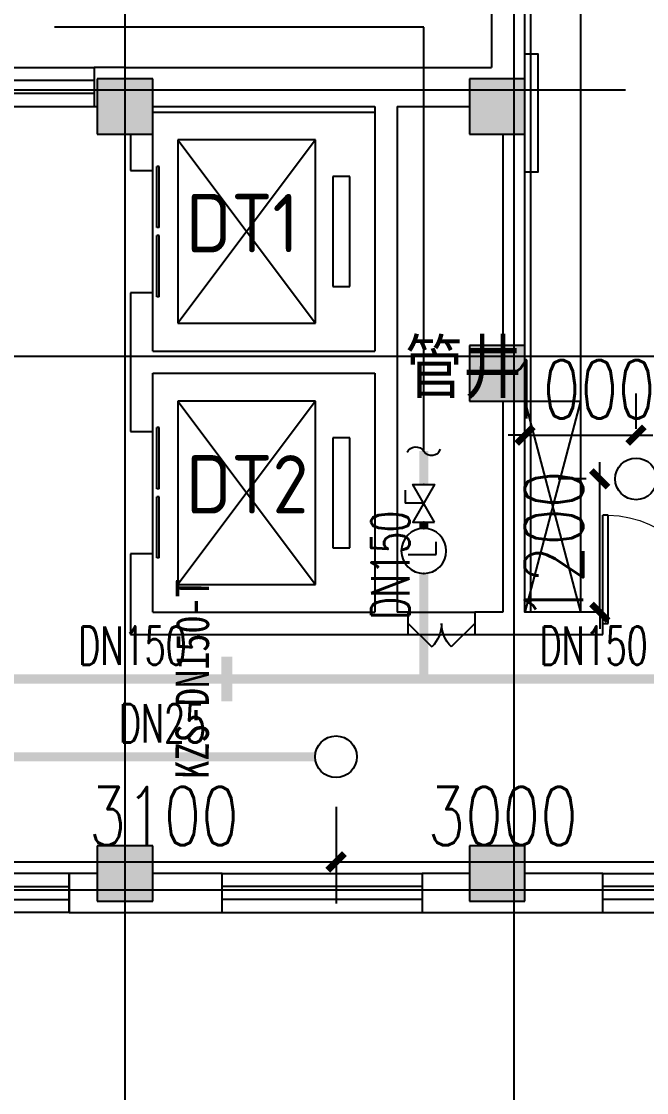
# Model space of a CAD drawing. Extents: x 0 to 2838408, y -923048 to 203859.
# Drawn here: x 2736331 to 2741957, y -622363 to -612725 of the extents above; entities that cross this region are included whole.
import ezdxf
from ezdxf.enums import TextEntityAlignment as Align

# ---------------------------------------------------------------- set-up
doc = ezdxf.new("R2010")
doc.units = 0
doc.header["$LTSCALE"] = 1000
for name, color, linetype in [('A-Fixt', 81, 'Continuous'), ('CLAYER', 7, 'Continuous'), ('COLUMN', 9, 'Continuous'), ('DIM_喷淋', 3, 'Continuous'), ('DOOR_FIRE', 4, 'Continuous'), ('DOTE', 8, 'Continuous'), ('EQUIP_喷头', 7, 'Continuous'), ('EQUIP_喷淋', 7, 'Continuous'), ('EVALVE_喷淋', 7, 'Continuous'), ('EVTR', 2, 'Continuous'), ('PIPE-喷淋', 6, 'Continuous'), ('PUB_HATCH', 8, 'Continuous'), ('PUB_TEXT', 7, 'Continuous'), ('TEXT_喷淋', 7, 'Continuous'), ('TWT_DIM', 3, 'Continuous'), ('WALL', 9, 'Continuous'), ('WINDOW', 4, 'Continuous'), ('XREF', 8, 'Continuous'), ('抗震支吊架', 2, 'Continuous'), ('配景', 3, 'Continuous')]:
    doc.layers.add(name, color=color, linetype=linetype)
doc.styles.add('_TCH_DIM_T3', font='SIMPLEX', dxfattribs={"width": 0.75, "bigfont": 'HZTXT'})
doc.styles.add('_TWT_PIPEDN', font='SIMPLEX', dxfattribs={"width": 0.8, "height": 2.3, "bigfont": 'HZTXT'})
doc.styles.add('kzcad', font='', dxfattribs={"width": 0.8})
doc.styles.get("Standard").update_dxf_attribs({"font": 'geniso.shx', "bigfont": 'hztxt.shx'})
doc.styles.get('kzcad').set_extended_font_data('SimSun')
doc.dimstyles.new('_TWT_ARCH&&150', dxfattribs={"dimtxt": 525, "dimasz": 150, "dimexe": 375, "dimexo": 450, "dimgap": 150, "dimtad": 1, "dimdec": 0, "dimzin": 0, "dimdsep": 46, "dimtxsty": '_TCH_DIM_T3', "dimblk": 'ARCHTICK', "dimcen": 0.09, "dimclrt": 7, "dimazin": 2, "dimtfac": 1, "dimtdec": 0, "dimtix": 1, "dimtmove": 2, "dimatfit": 3, "dimfxl": 1, "dimtolj": 1, "dimtzin": 0, "dimarcsym": 0})

# ---------------------------------------------------------------- blocks, each defined once
blk = doc.blocks.new('单人床')
at = {"layer": 'A-Fixt'}
for p, q in [((47773.8, 13973.4), (48673.8, 13973.4)), ((47773.8, 12073.4), (48673.8, 13973.4)), ((47773.8, 12073.4), (48673.8, 12073.4))]:
    blk.add_line(p, q, dxfattribs=at)
blk.add_lwpolyline([(47773.8, 14023.4), (48673.8, 14023.4), (48673.8, 12023.4), (47773.8, 12023.4), (47773.8, 14023.4)], dxfattribs=at)
blk = doc.blocks.new('CH_AP01')
for p, q in [((-311.4, 16.6), (-275, 0)), ((-275, 0), (275, 0)), ((275, 0), (311.4, 16.6))]:
    blk.add_line(p, q)
for centre, radius, start, end in [((-306.8, 555.3), 37.8, 100.18588, 202.83587), ((0, -578.9), 1212.6, 74.71041, 105.28959), ((0, -578.9), 1172.6, 75.02868, 104.97132), ((0, -1278.1), 1856.9, 80.61099, 99.38901), ((306.8, 555.3), 37.8, 337.16413, 79.81412), ((-1658.4, 201.9), 1359.7, 352.16586, 14.42826), ((-823.7, 250), 562.9, 335.50378, 31.09034), ((-823.7, 250), 602.9, 335.50378, 30.26909), ((0, -578.9), 1092.6, 75.87672, 104.12328), ((823.7, 250), 602.9, 149.73091, 204.49622), ((823.7, 250), 562.9, 148.90966, 204.49622), ((1658.4, 201.9), 1359.7, 165.57174, 187.83414)]:
    blk.add_arc(centre, radius, start, end)
blk = doc.blocks.new('A$C61295E98')
at = {"color": 3}
for p, q in [((544, 597.9), (0, 597.9)), ((0, 597.9), (0, 0)), ((161.4, 597.9), (161.4, 0)), ((170.4, 0.2), (170.4, 597.6)), ((602.7, 572.2), (602.7, 25.6)), ((624, 517.9), (624, 80)), ((544, 0), (0, 0))]:
    blk.add_line(p, q, dxfattribs=at)
for points in [[(81.8, 540.3), (75.3, 540.3), (75.3, 576.8), (81.8, 576.8)], [(81.8, 453.1), (75.3, 453.1), (75.3, 489.6), (81.8, 489.6)], [(81.8, 352.9), (75.3, 352.9), (75.3, 389.4), (81.8, 389.4)]]:
    blk.add_lwpolyline(points, close=True, dxfattribs=at)
for centre in [(74, 250.1), (74, 164.2), (74, 70.5)]:
    blk.add_circle(centre, 15.7, dxfattribs=at)
for centre, start, end in [((544, 517.9), 360, 90), ((544, 80), 270, 0)]:
    blk.add_arc(centre, 80, start, end, dxfattribs=at)
blk = doc.blocks.new('宿舍')
at = {"layer": 'A-Fixt'}
for p, q in [((47853.8, 13801.7), (48353.8, 15701.7)), ((48353.8, 13801.7), (47853.8, 15701.7)), ((47853.8, 13801.7), (48353.8, 13801.7))]:
    blk.add_line(p, q, dxfattribs=at)
for points in [[(47853.8, 8601.7), (48353.8, 8601.7), (48353.8, 15701.7), (47853.8, 15701.7)], [(47853.8, 10676.1), (47970.5, 10676.1), (47970.5, 11742.6), (47853.8, 11742.6)]]:
    blk.add_lwpolyline(points, close=True, dxfattribs=at)
at = {"xscale": -1, "rotation": 90}
for p in [(63677.2, 60475.5), (63677.2, 58775.5)]:
    blk.add_blockref('单人床', p, dxfattribs=at)
at = {"layer": 'A-Fixt', "xscale": -1, "rotation": 180}
for p in [(50002, 9140.5), (51117.2, 9140.5)]:
    blk.add_blockref('CH_AP01', p, dxfattribs=at)
at = {"layer": '配景', "color": 252}
blk.add_blockref('A$C61295E98', (47853.8, 7096.6), dxfattribs=at)
blk = doc.blocks.new('$WINLIB2D$00000001')
at = {"color": 0}
for points in [[(-0.5, 0.5), (-0.5, -0.5)], [(-0.5, 0.5), (0.5, 0.5)], [(0.5, -0.5), (0.5, 0.5)], [(0.5, 0.1667), (-0.5, 0.1667)], [(0.5, -0.1667), (-0.5, -0.1667)], [(-0.5, -0.5), (0.5, -0.5)]]:
    blk.add_lwpolyline(points, dxfattribs=at)
blk = doc.blocks.new('$DorLib2D$00000116')
at = {"color": 0}
for p, q in [((-0.5, 0), (-0.146, 0.354)), ((0.5, 0), (0.146, 0.354))]:
    blk.add_line(p, q, dxfattribs=at)
for centre, start, end in [((-0.5, 0), 0, 45), ((0.5, 0), 135, 180)]:
    blk.add_arc(centre, 0.5, start, end, dxfattribs=at)
blk = doc.blocks.new('$DORLIB2D$00000127')
at = {"color": 0}
for points in [[(-0.5333, 0.7949), (-0.5333, 0.6904)], [(-0.0333, 0.7949), (-0.5333, 0.7949)], [(-0.0333, 0.7949), (-0.0333, 0.6904)], [(0.5333, 0.7949), (0.0333, 0.7949)], [(0.0333, 0.7949), (0.0333, 0.6904)], [(0.5333, 0.7949), (0.5333, 0.6904)], [(-0.0333, 0.6904), (-0.5333, 0.6904)], [(0.5333, 0.6904), (0.0333, 0.6904)], [(0.5, 0.5), (-0.5, 0.5)]]:
    blk.add_lwpolyline(points, dxfattribs=at)
blk = doc.blocks.new('$DorLib2D$00000001')
for p, q in [((0.45, 0.975), (0.5, 0.975)), ((0.45, 0), (0.45, 0.975)), ((0.5, 0), (0.5, 0.975)), ((0.5, 0), (0.45, 0))]:
    blk.add_line(p, q)
at = {"lineweight": 13}
blk.add_arc((0.475, 0), 0.975, 91.46928, 180, dxfattribs=at)
blk = doc.blocks.new('4F1')
at = {"layer": 'PUB_HATCH'}
for points in [[(2401466.7, -613241.3), (2400966.7, -613241.3), (2400966.7, -613741.3), (2401466.7, -613741.3)], [(2404816.7, -613241.3), (2404316.7, -613241.3), (2404316.7, -613741.3), (2404816.7, -613741.3)], [(2404816.7, -615641.3), (2404316.7, -615641.3), (2404316.7, -616141.3), (2404816.7, -616141.3)], [(2401466.7, -620141.3), (2400966.7, -620141.3), (2400966.7, -620641.3), (2401466.7, -620641.3)], [(2404816.7, -620141.3), (2404316.7, -620141.3), (2404316.7, -620641.3), (2404816.7, -620641.3)]]:
    blk.add_hatch(color=256, dxfattribs=at).paths.add_polyline_path(points)
blk.add_line((2401466.7, -613541.3), (2403466.7, -613541.3))
at = {"layer": 'COLUMN'}
for p, q in [((2401466.7, -613241.3), (2400966.7, -613241.3)), ((2400966.7, -613241.3), (2400966.7, -613741.3)), ((2401466.7, -613741.3), (2401466.7, -613241.3)), ((2404816.7, -613241.3), (2404316.7, -613241.3)), ((2404316.7, -613241.3), (2404316.7, -613741.3)), ((2404816.7, -613741.3), (2404816.7, -613241.3)), ((2400966.7, -613741.3), (2401466.7, -613741.3)), ((2404316.7, -613741.3), (2404816.7, -613741.3)), ((2404816.7, -615641.3), (2404316.7, -615641.3)), ((2404316.7, -615641.3), (2404316.7, -616141.3)), ((2404816.7, -616141.3), (2404816.7, -615641.3)), ((2404316.7, -616141.3), (2404816.7, -616141.3)), ((2401466.7, -620141.3), (2400966.7, -620141.3)), ((2400966.7, -620141.3), (2400966.7, -620641.3)), ((2401466.7, -620641.3), (2401466.7, -620141.3)), ((2404816.7, -620141.3), (2404316.7, -620141.3)), ((2404316.7, -620141.3), (2404316.7, -620641.3)), ((2404816.7, -620641.3), (2404816.7, -620141.3)), ((2400966.7, -620641.3), (2401466.7, -620641.3)), ((2404316.7, -620641.3), (2404816.7, -620641.3))]:
    blk.add_line(p, q, dxfattribs=at)
at = {"layer": 'DOOR_FIRE'}
for p, q in [((2403766.7, -618041.3), (2404366.7, -618041.3)), ((2403766.7, -618241.3), (2404366.7, -618241.3))]:
    blk.add_line(p, q, dxfattribs=at)
at = {"layer": 'DOTE'}
for p, q in [((2401216.7, -606941.3), (2401216.7, -690141.3)), ((2404716.7, -606941.3), (2404716.7, -690141.3)), ((2392758.5, -613341.3), (2405723.1, -613341.3)), ((2453916.7, -615741.3), (2343216.7, -615741.3)), ((2453916.7, -620541.3), (2343216.7, -620541.3))]:
    blk.add_line(p, q, dxfattribs=at)
at = {"layer": 'EVTR'}
for p, q in [((2402931.7, -613791.3), (2401691.7, -613791.3)), ((2401691.7, -613791.3), (2401691.7, -615441.3)), ((2402931.7, -613791.3), (2401691.7, -615441.3)), ((2401691.7, -613791.3), (2402931.7, -615441.3)), ((2402931.7, -615441.3), (2402931.7, -613791.3)), ((2403241.7, -614121.3), (2403086.7, -614121.3)), ((2403086.7, -614121.3), (2403086.7, -615111.3)), ((2403241.7, -615111.3), (2403241.7, -614121.3)), ((2403086.7, -615111.3), (2403241.7, -615111.3)), ((2401691.7, -615441.3), (2402931.7, -615441.3)), ((2402931.7, -616141.3), (2401691.7, -616141.3)), ((2401691.7, -616141.3), (2401691.7, -617791.3)), ((2402931.7, -616141.3), (2401691.7, -617791.3)), ((2401691.7, -616141.3), (2402931.7, -617791.3)), ((2402931.7, -617791.3), (2402931.7, -616141.3)), ((2403241.7, -616471.3), (2403086.7, -616471.3)), ((2403086.7, -616471.3), (2403086.7, -617461.3)), ((2403241.7, -617461.3), (2403241.7, -616471.3)), ((2403086.7, -617461.3), (2403241.7, -617461.3)), ((2401691.7, -617791.3), (2402931.7, -617791.3))]:
    blk.add_line(p, q, dxfattribs=at)
at = {"layer": 'WALL'}
for p, q in [((2404516.7, -610541.3), (2404516.7, -613141.3)), ((2404866.7, -610941.3), (2404866.7, -613341.3)), ((2401216.7, -613141.3), (2400941.7, -613141.3)), ((2400941.7, -613141.3), (2400941.7, -613491.3)), ((2401216.7, -613141.3), (2403566.7, -613141.3)), ((2403566.7, -613141.3), (2404516.7, -613141.3)), ((2404866.7, -613341.3), (2404866.7, -615891.3)), ((2400941.7, -613491.3), (2400966.7, -613491.3)), ((2401466.7, -613491.3), (2403466.7, -613491.3)), ((2403466.7, -613491.3), (2403466.7, -615691.3)), ((2403666.7, -613491.3), (2404316.7, -613491.3)), ((2403666.7, -613491.3), (2403666.7, -615791.3)), ((2401266.7, -613741.3), (2401266.7, -614066.3)), ((2401466.7, -614066.3), (2401466.7, -613741.3)), ((2404616.7, -613741.3), (2404616.7, -615641.3)), ((2401266.7, -614066.3), (2401466.7, -614066.3)), ((2401466.7, -615166.3), (2401266.7, -615166.3)), ((2401266.7, -615166.3), (2401266.7, -615791.3)), ((2401466.7, -615691.3), (2401466.7, -615166.3)), ((2401466.7, -615691.3), (2403466.7, -615691.3)), ((2401266.7, -615791.3), (2401266.7, -616416.3)), ((2403666.7, -615791.3), (2403666.7, -618041.3)), ((2401466.7, -616416.3), (2401466.7, -615891.3)), ((2401466.7, -615891.3), (2403466.7, -615891.3)), ((2403466.7, -615891.3), (2403466.7, -618041.3)), ((2404866.7, -615891.3), (2404866.7, -618041.3)), ((2404616.7, -616141.3), (2404616.7, -618041.3)), ((2401266.7, -616416.3), (2401466.7, -616416.3)), ((2401466.7, -617516.3), (2401266.7, -617516.3)), ((2401266.7, -617516.3), (2401266.7, -618241.3)), ((2401466.7, -618041.3), (2401466.7, -617516.3)), ((2401466.7, -618041.3), (2403466.7, -618041.3)), ((2403766.7, -618041.3), (2403666.7, -618041.3)), ((2403766.7, -618241.3), (2403766.7, -618041.3)), ((2404616.7, -618041.3), (2404366.7, -618041.3)), ((2404366.7, -618041.3), (2404366.7, -618241.3)), ((2405516.7, -618041.3), (2404866.7, -618041.3)), ((2405516.7, -618241.3), (2405516.7, -618041.3)), ((2401266.7, -618241.3), (2403566.7, -618241.3)), ((2403566.7, -618241.3), (2403766.7, -618241.3)), ((2404366.7, -618241.3), (2404716.7, -618241.3)), ((2404716.7, -618241.3), (2405516.7, -618241.3)), ((2400966.7, -620391.3), (2400716.7, -620391.3)), ((2400716.7, -620391.3), (2400716.7, -620741.3)), ((2402091.7, -620391.3), (2401466.7, -620391.3)), ((2402091.7, -620741.3), (2402091.7, -620391.3)), ((2404316.7, -620391.3), (2403891.7, -620391.3)), ((2403891.7, -620391.3), (2403891.7, -620741.3)), ((2405516.7, -620391.3), (2404816.7, -620391.3)), ((2405516.7, -620741.3), (2405516.7, -620391.3)), ((2400716.7, -620741.3), (2401216.7, -620741.3)), ((2401216.7, -620741.3), (2402091.7, -620741.3)), ((2403891.7, -620741.3), (2404566.7, -620741.3)), ((2404566.7, -620741.3), (2405516.7, -620741.3))]:
    blk.add_line(p, q, dxfattribs=at)
at = {"xscale": -1, "rotation": 180}
blk.add_blockref('宿舍', (2356962.9, -602339.6), dxfattribs=at)
at = {"layer": 'DOOR_FIRE', "xscale": 600, "yscale": -600, "zscale": 200}
blk.add_blockref('$DorLib2D$00000116', (2404066.7, -618141.3), dxfattribs=at)
at = {"layer": 'WINDOW'}
for name, p, xscale, yscale, zscale in [('$WINLIB2D$00000001', (2397454.2, -613316.3), 6975, -350, 6975), ('$DorLib2D$00000001', (2406016.7, -618141.3), -1000, 1000, -1000), ('$WINLIB2D$00000001', (2399516.7, -620566.3), -2400, -350, -2400), ('$WINLIB2D$00000001', (2402991.7, -620566.3), 1800, -350, 1800), ('$WINLIB2D$00000001', (2406716.7, -620566.3), 2400, -350, 2400)]:
    blk.add_blockref(name, p, dxfattribs=dict(at, xscale=xscale, yscale=yscale, zscale=zscale))
at = {"layer": 'WINDOW', "xscale": 1100, "yscale": 200, "zscale": 1100, "rotation": 270}
for p in [(2401366.7, -614616.3), (2401366.7, -616966.3)]:
    blk.add_blockref('$DORLIB2D$00000127', p, dxfattribs=at)
at = {"layer": 'CLAYER'}
blk.add_text('管井', height=525, dxfattribs=at).set_placement((2403736.7, -616113.2))
at = {"layer": 'PUB_TEXT'}
for s, p in [('DT1', (2401767.8, -614802.4)), ('DT2', (2401767.8, -617152.4))]:
    blk.add_text(s, height=525, dxfattribs=at).set_placement(p)
blk = doc.blocks.new('_ArchTick')
at = {"color": 0, "linetype": 'ByBlock', "const_width": 0.4}
blk.add_lwpolyline([(-0.5, -0.5), (0.5, 0.5)], dxfattribs=at)
blk = doc.blocks.new('*D2901')
at = {"layer": 'Defpoints', "color": 0, "linetype": 'ByBlock', "transparency": 16777216}
for p in [(2741862.5, -616447.9), (2740862.5, -616841.3), (2741862.5, -616841.3)]:
    blk.add_point(p, dxfattribs=at)
at = {"layer": 'TWT_DIM', "color": 0, "linetype": 'ByBlock', "lineweight": -2, "transparency": 16777216}
for p, q in [((2740862.5, -616391.3), (2740862.5, -616072.9)), ((2741862.5, -616391.3), (2741862.5, -616072.9)), ((2740862.5, -616447.9), (2740712.5, -616447.9)), ((2740862.5, -616447.9), (2741862.5, -616447.9)), ((2741862.5, -616447.9), (2742012.5, -616447.9))]:
    blk.add_line(p, q, dxfattribs=at)
at = {"layer": 'TWT_DIM', "color": 0, "linetype": 'ByBlock', "lineweight": -2, "transparency": 16777216, "xscale": 150, "yscale": 150, "zscale": 150}
blk.add_blockref('_ArchTick', (2740862.5, -616447.9), dxfattribs=at)
at = {"layer": 'TWT_DIM', "color": 0, "linetype": 'ByBlock', "lineweight": -2, "transparency": 16777216, "xscale": 150, "yscale": 150, "zscale": 150, "rotation": 180}
blk.add_blockref('_ArchTick', (2741862.5, -616447.9), dxfattribs=at)
at = {"layer": 'TWT_DIM', "color": 7, "linetype": 'ByBlock', "transparency": 16777216, "insert": (2741362.5, -616035.4), "char_height": 525, "attachment_point": 5, "style": '_TCH_DIM_T3'}
blk.add_mtext('\\A1;1000', dxfattribs=at)
blk = doc.blocks.new('*D2903')
at = {"layer": 'Defpoints', "color": 0, "linetype": 'ByBlock', "transparency": 16777216}
for p in [(2741536.2, -616841.3), (2741862.5, -616841.3), (2741862.5, -618041.3)]:
    blk.add_point(p, dxfattribs=at)
at = {"layer": 'TWT_DIM', "color": 0, "linetype": 'ByBlock', "lineweight": -2, "transparency": 16777216}
for p, q in [((2741536.2, -616841.3), (2741536.2, -616691.3)), ((2741412.5, -616841.3), (2741161.2, -616841.3)), ((2741536.2, -618041.3), (2741536.2, -616841.3)), ((2741412.5, -618041.3), (2741161.2, -618041.3)), ((2741536.2, -618041.3), (2741536.2, -618191.3))]:
    blk.add_line(p, q, dxfattribs=at)
at = {"layer": 'TWT_DIM', "color": 0, "linetype": 'ByBlock', "lineweight": -2, "transparency": 16777216, "xscale": 150, "yscale": 150, "zscale": 150}
for p, rotation in [((2741536.2, -616841.3), 270), ((2741536.2, -618041.3), 90)]:
    blk.add_blockref('_ArchTick', p, dxfattribs=dict(at, rotation=rotation))
at = {"layer": 'TWT_DIM', "color": 7, "linetype": 'ByBlock', "transparency": 16777216, "insert": (2741123.7, -617441.3), "char_height": 525, "attachment_point": 5, "rotation": 90, "style": '_TCH_DIM_T3'}
blk.add_mtext('\\A1;1200', dxfattribs=at)
blk = doc.blocks.new('*D3247')
at = {"layer": 'Defpoints', "color": 0, "linetype": 'ByBlock', "transparency": 16777216}
for p in [(2739162.5, -619341.3), (2742162.5, -619341.3), (2742162.5, -620287.9)]:
    blk.add_point(p, dxfattribs=at)
at = {"layer": 'DIM_喷淋', "color": 0, "linetype": 'ByBlock', "lineweight": -2, "transparency": 16777216}
for p, q in [((2739162.5, -619791.3), (2739162.5, -620662.9)), ((2742162.5, -619791.3), (2742162.5, -620662.9)), ((2739162.5, -620287.9), (2742162.5, -620287.9))]:
    blk.add_line(p, q, dxfattribs=at)
at = {"layer": 'DIM_喷淋', "color": 0, "linetype": 'ByBlock', "lineweight": -2, "transparency": 16777216, "xscale": 150, "yscale": 150, "zscale": 150, "rotation": 180}
blk.add_blockref('_ArchTick', (2739162.5, -620287.9), dxfattribs=at)
at = {"layer": 'DIM_喷淋', "color": 0, "linetype": 'ByBlock', "lineweight": -2, "transparency": 16777216, "xscale": 150, "yscale": 150, "zscale": 150}
blk.add_blockref('_ArchTick', (2742162.5, -620287.9), dxfattribs=at)
at = {"layer": 'DIM_喷淋', "color": 7, "linetype": 'ByBlock', "transparency": 16777216, "insert": (2740662.5, -619875.4), "char_height": 525, "attachment_point": 5, "style": '_TCH_DIM_T3'}
blk.add_mtext('\\A1;3000', dxfattribs=at)
blk = doc.blocks.new('*D3248')
at = {"layer": 'Defpoints', "color": 0, "linetype": 'ByBlock', "transparency": 16777216}
for p in [(2736062.5, -619341.3), (2739162.5, -619341.3), (2739162.5, -620287.9)]:
    blk.add_point(p, dxfattribs=at)
at = {"layer": 'DIM_喷淋', "color": 0, "linetype": 'ByBlock', "lineweight": -2, "transparency": 16777216}
for p, q in [((2736062.5, -619791.3), (2736062.5, -620662.9)), ((2739162.5, -619791.3), (2739162.5, -620662.9)), ((2736062.5, -620287.9), (2739162.5, -620287.9))]:
    blk.add_line(p, q, dxfattribs=at)
at = {"layer": 'DIM_喷淋', "color": 0, "linetype": 'ByBlock', "lineweight": -2, "transparency": 16777216, "xscale": 150, "yscale": 150, "zscale": 150, "rotation": 180}
blk.add_blockref('_ArchTick', (2736062.5, -620287.9), dxfattribs=at)
at = {"layer": 'DIM_喷淋', "color": 0, "linetype": 'ByBlock', "lineweight": -2, "transparency": 16777216, "xscale": 150, "yscale": 150, "zscale": 150}
blk.add_blockref('_ArchTick', (2739162.5, -620287.9), dxfattribs=at)
at = {"layer": 'DIM_喷淋', "color": 7, "linetype": 'ByBlock', "transparency": 16777216, "insert": (2737612.5, -619875.4), "char_height": 525, "attachment_point": 5, "style": '_TCH_DIM_T3'}
blk.add_mtext('\\A1;3100', dxfattribs=at)
blk = doc.blocks.new('$TwtSys$00000125')
blk.add_circle((0, 0, 0), 1)
blk = doc.blocks.new('$EVALVE$00000030')
for p in [(0, 0), (87, 124.3)]:
    blk.add_line(p, (0, 124.3))
blk.add_lwpolyline([(-125.2, -72.3), (125.2, 72.3), (125.2, -72.3), (-125.2, 72.3)], close=True)
for p in [(-125.2, 0), (125.2, 0)]:
    blk.add_point(p)
blk = doc.blocks.new('$EVALVE$00000027')
at = {"color": 7}
for p, q in [((-23.4, 104.4), (-23.4, -83.4)), ((-23.4, -83.4), (61.1, -83.4))]:
    blk.add_line(p, q, dxfattribs=at)
blk.add_lwpolyline([(-150, 0, 1), (150, 0, 1), (-150, 0, 0.808179)], format="xyb")
for p in [(-150, 0), (150, 0)]:
    blk.add_point(p)
blk = doc.blocks.new('$TwtSys$00000132')
at = {"elevation": 0}
blk.add_lwpolyline([(6.9, -100.6, -0.575183), (0.2, 0, 0.604745), (-10.9, 100.6, 16.924828)], format="xyb", dxfattribs=at)

msp = doc.modelspace()

# ---------------------------------------------------------------- linework, layer by layer
at = {"layer": 'DIM_喷淋'}
for p, q in [((2739952.1, -612777.3), (2736630, -612777.3)), ((2739952.5, -616591.3), (2739952.1, -612777.3))]:
    msp.add_line(p, q, dxfattribs=at)
at = {"layer": 'PIPE-喷淋', "linetype": 'ByBlock', "ltscale": 1.5, "const_width": 82.5}
for points in [[(2739952.5, -616591.3), (2739952.5, -616891.6)], [(2739952.5, -617229.7), (2739952.5, -617287.1)], [(2739952.5, -617692.1), (2739952.5, -618641.3)], [(2734712.5, -618641.3), (2739952.5, -618641.3)], [(2739952.5, -618641.3), (2743012.5, -618641.3)], [(2738975, -619341.3), (2736250, -619341.3)]]:
    msp.add_lwpolyline(points, dxfattribs=at)
at = {"layer": '抗震支吊架', "color": 4, "const_width": 100}
msp.add_lwpolyline([(2738179.2, -618841.3), (2738179.2, -618441.3)], dxfattribs=at)

# ---------------------------------------------------------------- block references
at = {"layer": 'EQUIP_喷头', "linetype": 'ByBlock', "xscale": 187.5, "yscale": 187.5, "zscale": 187.5}
for p in [(2741862.5, -616841.3), (2739162.5, -619341.3)]:
    msp.add_blockref('$TwtSys$00000125', p, dxfattribs=at)
at = {"layer": 'EQUIP_喷淋', "linetype": 'ByBlock', "xscale": 1.5, "yscale": 1.5, "zscale": 1.5, "rotation": 270}
msp.add_blockref('$TwtSys$00000132', (2739952.5, -616591.3), dxfattribs=at)
at = {"layer": 'EVALVE_喷淋', "linetype": 'ByBlock', "xscale": -1.35, "yscale": -1.35, "zscale": 1.35, "rotation": 270}
for name, p in [('$EVALVE$00000030', (2739952.5, -617060.7)), ('$EVALVE$00000027', (2739952.5, -617489.6))]:
    msp.add_blockref(name, p, dxfattribs=at)
at = {"layer": 'XREF'}
msp.add_blockref('4F1', (336045.8, 0), dxfattribs=at)

# ---------------------------------------------------------------- texts
at = {"layer": 'TEXT_喷淋', "linetype": 'ByBlock', "style": '_TWT_PIPEDN', "width": 0.64}
msp.add_text('DN150', height=345, rotation=90, dxfattribs=at).set_placement((2739825, -618105.2))
for p in [(2736843.6, -618513.8), (2740993.6, -618513.8)]:
    msp.add_text('DN150', height=345, dxfattribs=at).set_placement(p)
at = {"layer": 'TEXT_喷淋', "color": 251, "linetype": 'ByBlock', "style": '_TWT_PIPEDN', "width": 0.64}
msp.add_text('DN25', height=345, rotation=359.99998, dxfattribs=at).set_placement((2737207.7, -619213.8))
at = {"layer": '抗震支吊架', "color": 4, "style": 'kzcad', "width": 0.8}
msp.add_text('KZS-DN150-T', height=300, rotation=89.88539, dxfattribs=at).set_placement((2738019.2, -618641.3), align=Align.CENTER)

# ---------------------------------------------------------------- dimensions: what is measured, and where the dimension line sits
at = {"layer": 'DIM_喷淋', "linetype": 'ByBlock'}
for p1, p2, picture, middle in [((2736062.5, -619341.3), (2739162.5, -619341.3), '*D3248', (2737612.5, -619875.4)), ((2739162.5, -619341.3), (2742162.5, -619341.3), '*D3247', (2740662.5, -619875.4))]:
    dim = msp.add_aligned_dim(p1=p1, p2=p2, distance=-946.6, dimstyle='_TWT_ARCH&&150', dxfattribs=at)
    dim.commit()
    dim.dimension.update_dxf_attribs({"geometry": picture, "text_midpoint": middle})
at = {"layer": 'TWT_DIM', "linetype": 'ByBlock'}
for p1, distance, picture, middle in [((2740862.5, -616841.3), 393.4, '*D2901', (2741362.5, -616035.4)), ((2741862.5, -618041.3), 326.4, '*D2903', (2741123.7, -617441.3))]:
    dim = msp.add_aligned_dim(p1=p1, p2=(2741862.5, -616841.3), distance=distance, dimstyle='_TWT_ARCH&&150', dxfattribs=at)
    dim.commit()
    dim.dimension.update_dxf_attribs({"geometry": picture, "text_midpoint": middle})

doc.saveas('drawing.dxf')
